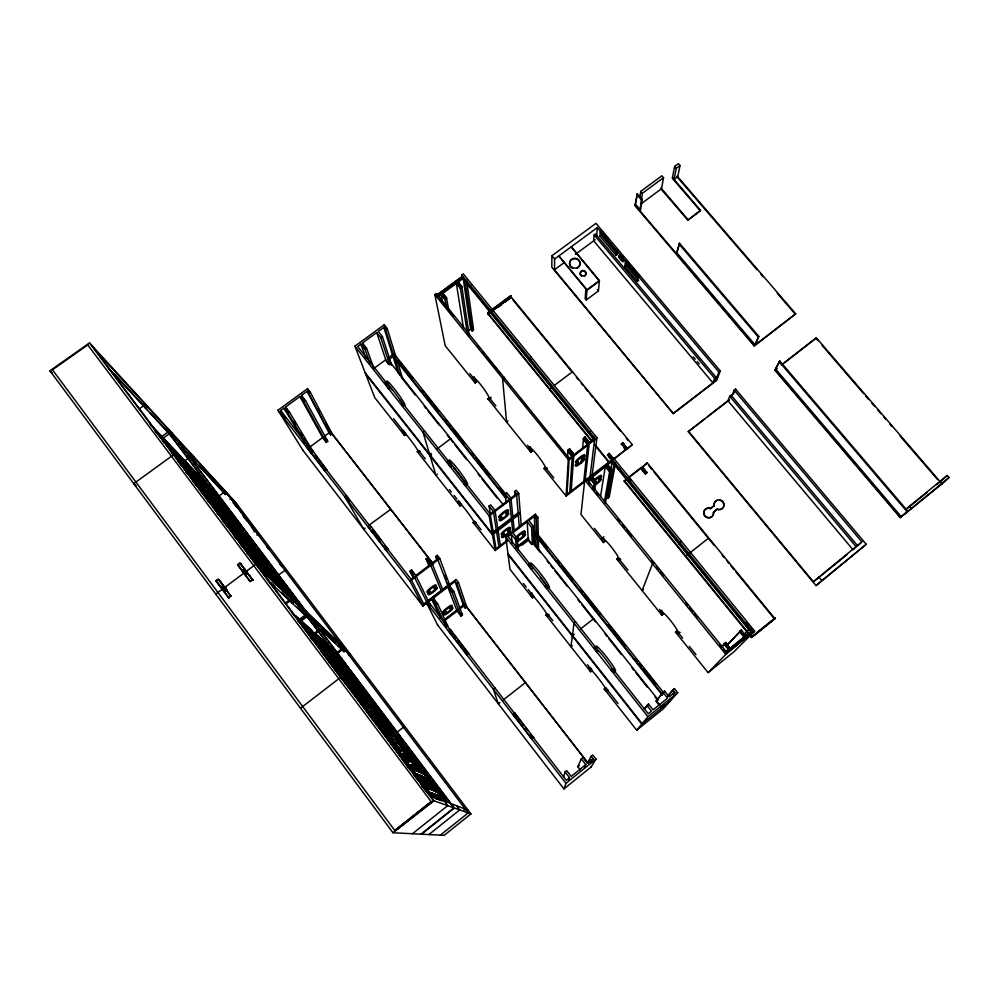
<?xml version="1.0" encoding="UTF-8"?>
<svg xmlns="http://www.w3.org/2000/svg" width="999" height="999" viewBox="0 0 999 999"><rect width="100%" height="100%" fill="white"/><g stroke="black" fill="none" stroke-linecap="round" stroke-linejoin="round"><path stroke-width="1.5" d="M549.662 389.66L552.06 387.125M551.91 255.756L551.785 267.17L673.326 413.636L716.783 380.244L720.254 370.929L595.978 223.351L551.91 255.756L554.632 259.028L554.457 269.78L673.326 413.636M567.619 457.38L568.044 449.987L569.605 448.813L573.276 453.346L571.678 455.219L568.044 449.987M584.602 481.83L566.108 496.053L568.294 459.59L434.852 294.63L436.401 293.506L569.805 459.103L596.915 437.724L463.286 273.888L461.75 275L462.337 277.347L438.274 294.917M569.517 450.224L569.605 448.813M595.292 439.622L594.68 438.873L569.193 458.341L566.957 494.28L569.767 492.12L572.29 455.981L568.006 450.699L569.555 449.513L573.838 454.795L571.166 491.046L583.766 481.356L587.737 444.168L583.466 438.911L585.077 437.013L583.528 438.186L582.517 448.863M585.864 289.036L585.152 298.689L586.226 299.987L598.451 290.896L599.388 280.544L571.216 246.815L599.388 281.106L586.962 290.359L558.841 255.931L587 289.76L586.226 299.987M594.155 234.952L593.681 240.846L712.911 382.867L714.597 378.271L715.958 377.222L595.516 233.941L594.155 234.952L714.597 378.271M596.615 236.039L597.327 227.585L554.632 259.028M582.03 458.928A5.732 0.962 -39 0 1 583.041 460.015A5.732 0.962 -39 0 1 576.161 465.284A5.732 0.962 -39 0 1 577.534 462.375L577.622 461.351A5.782 0.987 -39 0 1 576.585 460.239A5.782 0.987 -39 0 1 583.528 454.932A5.782 0.987 -39 0 1 582.13 457.892L582.629 459.652A5.732 0.962 -39 0 1 583.628 460.751A5.732 0.962 -39 0 1 576.748 466.009A5.732 0.962 -39 0 1 578.121 463.111L577.622 461.351M617.532 254.358L616.183 255.369L599.887 236.001L600.249 231.955L601.623 230.956L608.379 238.973M616.583 253.222L601.248 235.002L601.498 232.305M581.206 462.712L581.793 456.555M582.629 459.652L582.729 458.628A5.782 0.987 -39 0 0 584.128 455.669A5.782 0.987 -39 0 0 577.185 460.989A5.782 0.987 -39 0 0 578.209 462.087M583.528 438.186L587.125 443.419L588.748 441.521L585.077 437.013M588.486 432.105L588.411 432.842L589.934 431.668M603.483 542.532A14.086 1.986 52.1 0 1 604.894 539.872A14.086 1.986 52.1 0 1 616.97 554.895A14.086 1.986 52.1 0 1 616.808 559.103L661.9 615.172A14.311 2.023 51.6 0 1 664.035 613.374A14.311 2.023 51.6 0 1 676.373 628.708A14.311 2.023 51.6 0 1 675.511 632.092L708.104 672.627L725.823 654.357L752.397 632.342L751.423 631.156L725.749 651.847L726.71 653.783L727.384 653.096L586.313 478.758L584.752 479.957L580.981 514.547L603.483 542.532L604.894 541.433A14.086 2.01 52.1 0 1 603.958 537.012M586.313 478.758L586.85 480.182L612.362 460.576L611.863 459.128L613.411 457.942L754.657 631.106L734.19 651.585L708.104 672.627M592.307 441.108L592.669 438.074L465.109 281.556L466.633 280.432M533.616 737.487L514.547 712.687L515.784 714.76M616.183 255.369L616.658 251.436L618.019 250.424L617.694 253.047M589.123 484.552L589.959 477.797L594.268 483.116L595.816 481.93L592.207 476.698L595.904 481.268L594.667 490.109M590.059 476.523L594.68 438.873M533.616 737.462L531.905 738.785L512.924 713.985L515.509 717.956L517.132 716.67M600.499 496.64L605.419 465.909L609.74 471.216L611.276 470.017L606.967 464.722L611.163 470.691L609.627 471.878L605.319 466.583L590.571 478.558L592.12 477.36M591.42 477.26L591.508 476.598M592.007 476.136L596.915 437.724M593.556 488.274L594.355 482.467L595.904 481.268M638.748 280.369L637.387 281.381L624.812 266.433L625.399 262.113L626.773 261.089M624.812 266.433L626.161 265.422L626.573 262.537M639.934 196.766L640.734 191.346L661.887 175.787L663.523 177.685L642.369 193.269L639.835 210.639L640.509 210.152L642.12 199.425L637.35 193.831L635.052 205.794L754.27 346.004L795.704 313.836L677.16 176.086M795.704 313.836L754.495 345.479L635.152 205.132L637.35 193.831M594.88 485.427A5.744 0.874 -39 0 0 600.736 480.382A5.744 0.874 -39 0 0 599.2 480.094L598.751 478.384A5.794 0.887 -39 0 0 600.511 475.399A5.794 0.887 -39 0 0 594.018 480.119M599.2 480.094L599.35 479.12A5.794 0.887 -39 0 0 601.011 476.186A5.794 0.887 -39 0 0 594.318 481.168M607.404 455.169L609.04 453.371L613.623 458.991L625.973 449.5L621.39 443.893L622.914 442.732L627.36 448.963L622.914 442.732M743.805 633.691L745.616 635.913L751.036 631.543L612.237 461.263L606.143 465.984L606.043 466.658L607.692 464.797L611.4 469.343L605.344 503.409M609.04 453.371L612.599 458.491M637.387 281.381L638.074 277.173L639.447 276.149L632.617 268.044M604.457 501.535L609.852 470.541L611.4 469.343M607.417 488.673L606.068 496.291L607.742 498.364L609.14 497.277L615.222 464.51M607.954 485.626L608.491 482.579M609.028 479.532L610.364 471.915M610.901 468.881L612.362 460.576M612.35 463.911L612.899 460.851M613.161 459.328L613.411 457.942M663.523 177.685L661.55 188.736L640.746 204.083M607.742 498.364L613.96 464.198L615.496 463.024M621.39 443.893L621.266 444.543L622.789 443.369M679.994 165.559L676.261 168.307L674.088 179.495L677.759 176.786L679.994 165.559L678.358 163.661L674.625 166.408L672.339 178.309L700.336 210.876L687.811 220.205L660.826 188.699M618.393 468.818L618.269 469.48L619.805 468.306M613.511 459.615L625.973 449.5M593.493 619.405L593.668 618.631L580.569 628.945M746.353 631.181L624.188 481.181L627.035 478.496M591.758 440.621L488.286 313.586L511.038 296.815L632.267 444.655L627.36 448.963M679.482 243.269L676.56 253.821L679.482 243.269L758.803 336.363L755.169 344.967L677.222 253.321M687.811 220.205L700.499 210.227L672.477 177.622M700.336 210.876L700.499 210.227M640.771 468.369L640.921 467.769L645.379 474.001L640.771 468.369L629.657 476.948M645.379 474.001L646.902 472.827L642.282 467.195L647.227 462.899L774.65 618.294M647.227 462.899L642.282 467.195M646.902 472.827L642.444 466.583M563.536 777.234L565.072 771.915L566.695 770.604L571.191 776.41L585.801 764.635L581.306 758.84L582.917 757.542L587.412 763.323L593.081 758.765L591.158 756.28L592.769 754.982L595.978 759.115L591.033 767.082M731.805 395.816L734.165 390.159L735.551 389.098L866.233 544.293L816.008 585.576L688.286 431.668L729.407 399.575M437.599 624.974L563.936 788.935L565.958 783.316L595.978 759.115M714.26 381.83L715.958 377.222M720.254 370.929L718.868 371.99L715.609 380.794L673.463 413.174M568.618 780.157L569.555 777.721L565.072 771.915M729.745 396.303L856.205 546.803L857.579 545.691L731.118 395.254L729.745 396.303L727.909 400.736L853.046 549.8L855.156 547.802M730.182 397.465L731.118 395.254M733.391 394.23L735.551 389.098M754.27 346.004L758.803 336.363M580.257 769.904L577.822 766.757L581.306 758.84M774.887 370.242L779.807 361.014L907.604 510.976L900.211 517.644L774.887 370.242L777.309 368.369M900.599 517.295L775.124 369.742L779.807 361.014M685.439 556.393L708.378 538.299M710.551 508.728L714.273 505.294A4.958 4.795 26.6 0 1 719.168 499.8A4.958 4.795 26.6 0 1 723.963 505.619A4.958 4.795 26.6 0 1 717.407 509.103L713.436 512.425A4.958 4.808 26.5 0 1 708.541 517.944A4.958 4.808 26.5 0 1 703.746 512.125A4.958 4.808 26.5 0 1 710.314 508.628L714.31 505.544M713.398 512.175L717.17 509.003M584.49 767.082L585.801 764.635M784.577 362.749L816.37 337.849L942.02 483.866L900.211 517.644M587.462 763.086L591.158 756.28M590.147 759.715L588.186 763.261L465.484 605.394M590.771 762.724L593.081 758.765M644.105 709.065L648.501 704.07L653.071 709.839L667.557 698.164L662.986 692.419L664.597 691.121L669.168 696.865L674.787 692.344L672.827 689.884L674.425 688.586L677.697 692.694L663.286 708.778L636.713 730.219L604.22 688.973A14.448 1.236 52.1 0 0 604.233 686.238A14.448 1.236 52.1 0 0 591.932 670.629A14.448 1.236 52.1 0 0 590.659 671.753L545.716 614.697A14.223 1.211 52.3 0 0 545.029 611.113A14.223 1.211 52.3 0 0 532.991 595.829A14.223 1.211 52.3 0 0 532.442 597.827L510.014 569.368L505.781 536.95L535.352 514.235L537.849 517.357L538.261 535.089L536.75 536.251L536.251 518.581L534.39 516.246L528.808 520.529L533.154 525.998L533.828 543.269L532.33 544.443L528.209 539.248L527.21 521.753L512.812 532.804L517.17 538.299L518.294 550.399M645.179 708.466L648.501 704.07M659.827 705.082L656.38 700.736L662.986 692.419M664.597 691.121L656.38 700.736M636.713 730.219L647.914 716.695L677.697 692.694M667.407 696.278L672.827 689.884M668.069 696.078L674.425 688.586M660.689 708.478L664.347 704.295M672.964 694.417L674.787 692.344M721.028 647.389L725.911 642.482L730.082 648.426M721.565 647.252L725.911 642.482M744.58 623.626L745.766 622.789M727.322 644.767L741.458 629.969L745.616 635.913M727.747 644.692L741.458 629.969M726.485 651.81L728.87 649.325L724.35 643.743M743.481 634.989L748.726 629.557L613.96 464.198M744.992 633.778L750.274 628.309M734.677 646.778L736.763 644.642M740.933 640.359L744.442 636.788L739.909 631.218M736.151 645.579L739.31 642.357M746.728 635.926L751.423 631.156M752.334 633.129L754.657 631.106M749.3 634.79L751.56 637.562L775.324 618.269L751.61 636.863L749.65 634.452M775.037 617.919L757.317 632.33M751.56 637.562L775.324 618.269M688.436 431.218L813.373 581.768L861.85 541.858L734.165 390.159M857.791 545.691L861.85 541.858M816.008 585.576L866.233 544.293M906.043 509.04L947.252 475.462L949.05 477.547L941.595 484.253M904.632 514.035L949.05 477.547M941.258 480.906L947.252 475.462M657.492 700.012L655.981 701.236L658.566 704.482M577.822 766.757L579.283 765.584M569.555 777.721L566.308 780.344L531.106 734.764M731.256 647.489L744.068 637.162L739.547 631.605L741.096 630.357M813.373 581.768L818.218 577.859M820.641 575.911L847.289 554.433M726.385 653.396L752.397 632.342M906.48 509.053L926.985 492.519M936.637 484.74L939.048 482.792M670.267 700.998L641.783 724.1L508.091 554.657M907.604 510.976L906.93 511.525L779.133 361.538M753.696 635.252L751.273 637.212L752.259 636.887M563.936 788.935L591.083 766.995M466.645 811.4L468.094 810.239L450.961 803.558M440.322 835.139L468.194 812.949L224.251 489.96M470.929 813.923L444.168 835.339L392.969 832.754L49.95 370.804L89.523 342.932L235.489 502.222L470.929 813.923L433.454 800.586L89.523 342.932M412.45 833.74L447.702 805.656L444.105 800.873M420.991 834.165L453.946 807.879L168.569 429.195M421.503 834.19L454.32 808.016L170.017 430.769M604.22 688.973L605.656 687.824A14.448 1.249 52 0 0 606.843 688.96M675.511 632.092L676.922 630.968A14.311 2.035 51.6 0 0 679.832 632.305M606.668 690.796L607.929 689.785M678.358 633.553L679.782 632.429M428.883 834.565L459.727 809.939L456.555 805.743M463.748 810.326L465.334 809.165M590.659 671.753L592.095 670.616A14.448 1.249 52 0 1 590.496 667.856M661.9 615.172L663.311 614.048A14.311 2.035 51.6 0 1 661.837 610.252M394.755 830.456L430.869 801.76L431.843 802.497L395.167 831.006L52.098 369.293M407.142 820.941L395.129 830.481L431.431 801.96M409.54 819.03L431.156 801.86M392.969 832.754L433.454 800.586M612.375 668.843L610.963 669.967A15.684 1.498 52 0 0 611.326 667.045A15.684 1.498 52 0 0 597.814 649.962A15.684 1.498 52 0 0 596.578 651.773L597.889 650.736M613.861 672.015L615.484 670.729M498.351 703.783L499.812 702.622M503.046 700.074L525.399 682.629M572.377 645.579L570.941 646.715L574.025 623.251L575.636 621.99M643.531 589.447L642.12 590.571L652.509 563.711L654.07 562.487L653.671 563.511L651.723 561.113M681.256 541.108L678.97 543.968L680.506 542.757M494.967 687.961L493.344 689.235L498.401 703.933M572.439 635.352L573.95 634.153M572.34 636.076L573.851 634.877M545.716 614.697L546.977 613.711M616.808 559.103L618.219 557.991A14.086 2.01 52.1 0 0 620.691 559.003L619.28 560.114M388.886 738.436L403.496 727.26M547.789 616.058L548.963 615.134M546.94 585.714L545.329 586.962A15.41 1.474 52.4 0 0 544.83 582.991A15.41 1.474 52.4 0 0 531.643 566.308A15.41 1.474 52.4 0 0 531.293 569.205L532.892 567.956M532.442 597.827L533.866 596.715A14.211 1.224 52.3 0 1 531.755 592.832M466.046 651.997L465.134 652.697L466.995 654.72L468.643 653.334L450 629.045L451.773 631.905M547.752 588.436L549.375 587.175M443.993 621.191L457.105 611.051L447.839 587.012L452.122 592.519L460.976 616.058L462.437 614.934L453.733 591.283L449.45 585.776L455.069 581.455L456.905 583.816L465.297 608.141L466.758 607.017L458.516 582.579L456.068 579.432L426.261 602.335L437.712 625.224M459.565 609.153L463.636 606.006L455.069 581.455M781.193 365.047L816.37 337.849M645.541 473.401L647.065 472.227M452.547 633.878L451.336 634.815L448.364 630.307L467.045 654.72M516.471 547.102L528.621 537.749M533.478 534.003L535.914 532.13M516.57 548.126L528.683 538.798M533.516 535.077L535.939 533.204M517.082 547.827L528.209 539.248M532.879 535.651L534.989 534.028L662.687 694.592M522.115 545.054L528.271 540.309L531.555 544.443M532.929 536.713L535.027 535.102L662.262 695.117M443.718 620.254L457.192 609.852M459.64 607.954L464.535 604.17M640.921 467.769L628.558 477.31L631.331 480.706M443.831 620.491L464.622 604.432M624.188 481.181L626.897 479.083M688.286 431.668L705.194 418.606M707.604 416.733L729.345 399.937M348.951 655.506L350.387 654.407M516.433 548.314L515.571 539.535L511.213 534.04L508.004 536.5L530.232 564.585M507.367 540.059L500.362 545.454L497.927 529.495M611.75 459.815L585.164 480.282L589.285 442.994L585.864 438.786M536.251 518.581L537.849 517.357M627.497 448.326L632.267 444.655M422.814 605.806L435.052 596.403M441.158 591.695L443.606 589.822M446.053 587.936L448.501 586.063M302.759 450.099L422.952 606.068L431.718 599.4L436.001 604.932L446.403 627.335M435.839 603.583L433.341 598.164L448.613 586.338M459.727 501.948A13.998 1.199 52.7 0 0 461.575 504.957L460.139 506.043A13.998 1.186 52.7 0 1 459.827 502.972A13.998 1.186 52.7 0 1 471.553 517.844A13.998 1.186 52.7 0 1 473.076 522.465L495.192 550.549L507.192 541.321M586.775 480.831L589.872 478.446L594.18 483.766L595.729 482.579L594.005 480.444M456.905 583.816L458.516 582.579M515.571 539.535L517.17 538.299M532.33 544.443L531.568 527.222L533.154 525.998M300.499 708.216L340.759 677.235L342.257 678.433M436.001 604.932L437.612 603.696L433.341 598.164M452.122 592.519L453.733 591.283M339.697 645.966L341.183 644.83L305.781 610.926M493.219 531.88L496.241 529.57M512.849 516.845L518.119 512.812M328.971 658.741L333.778 655.069M336.176 653.234L343.369 647.714M520.204 512.4L492.282 533.791L365.135 372.652M329.22 658.953L334.016 655.282M337.612 652.522L343.594 647.939M329.633 659.39L335.739 654.707M310.876 617.682L345.554 650.611L344.068 651.748L342.432 649.575L337.225 653.571L344.692 663.473M520.292 513.536L492.47 534.852L365.746 374.238M490.322 513.498L489.073 506.081L490.671 504.857L494.992 510.302L497.764 528.409L511.351 518.006L509.365 499.325L505.057 493.906L506.643 492.682L510.964 498.114L514.323 531.48M335.652 643.219L320.979 629.42L315.209 633.816L319.418 639.41L317.769 640.671L315.247 637.312M473.076 522.465L474.5 521.378A13.998 1.199 52.7 0 0 476.048 522.502M566.108 496.053L543.906 468.444L545.304 467.382A13.874 1.961 52.7 0 0 547.29 468.106M413.336 577.959L409.965 571.253L411.576 570.017L415.821 575.499L428.096 600.611L441.196 590.546L430.307 564.435L426.061 558.965L427.672 557.742L431.918 563.211L442.644 589.422L447.727 585.526L437.525 558.916L435.714 556.58L437.312 555.357L439.747 558.466L449.725 585.114L447.814 582.667M514.935 494.33L514.685 491.533L516.283 490.322L518.743 493.419L521.228 525.699M584.927 438.461L583.391 439.635L587.662 444.892L573.788 455.494L572.077 453.384M493.394 511.525L498.926 546.54L496.066 548.738L490.184 513.973L493.394 511.525L489.073 506.081M494.992 510.302L509.365 499.325M510.964 498.114L516.545 493.856L514.685 491.533M495.192 550.549L489.198 515.971L518.743 493.419M592.669 438.074L594.205 436.9M571.728 454.52L573.276 453.346M587.2 442.707L588.748 441.521M414.198 576.735L426.635 601.723L423.726 603.97L410.976 579.208L414.198 576.735L409.965 571.253M415.821 575.499L430.307 564.435M431.918 563.211L437.525 558.916M568.294 459.59L569.842 458.404M569.143 459.041L572.24 456.668L567.969 451.398M589.21 443.706L594.592 439.597L463.211 278.421L457.867 282.33L461.95 287.337L460.414 288.461L456.343 283.441L442.557 293.506L446.628 298.539L445.092 299.663L441.021 294.63L437.949 296.865M422.952 606.068L409.965 581.218L439.747 558.466M474.275 377.21A13.749 1.911 53.2 0 0 476.585 381.955L475.187 382.992A13.761 1.898 53.2 0 1 475.049 378.534A13.761 1.898 53.2 0 1 486.575 392.869A13.761 1.898 53.2 0 1 487.899 398.813L530.919 452.31L532.33 451.236A13.874 1.961 52.7 0 1 530.332 447.14M302.822 627.547L304.583 626.211L297.714 620.104M311.014 635.751L318.356 630.157M311.076 636.962L313.561 635.064M386.076 548.626L385.277 549.238L386.713 550.724L368.381 526.648L371.878 531.88L373.151 530.194M297.702 620.741L307.392 613.398M299.8 619.43L302.26 617.569M298.689 621.603L308.329 614.298M457.667 501.66L458.841 500.774M528.833 447.689L529.982 446.815M285.577 602.872L291.596 598.339M286.001 603.97L290.397 600.649L292.432 603.359L294.305 601.947L288.873 594.73M447.527 461.713L449.138 460.502M554.47 385.314L572.489 371.753L572.439 372.502L513.074 300.1M363.723 529.17L365.172 528.071M368.594 525.499L390.721 509.328M437.35 474.225L435.926 475.299L423.027 432.28L424.625 431.093M508.016 421.016L506.605 422.077L502.547 378.321L504.095 377.16L504.245 378.821M368.506 526.997L370.03 525.437L371.128 526.56L388.324 549.5L387.113 548.276M429.67 454.433L431.181 453.296M436.551 449.263L450.736 438.636M430.07 455.756L431.568 454.632M272.777 579.033L285.027 570.367M222.927 585.564L220.754 587.187L221.541 587.799L223.714 586.188L218.331 579.383L216.159 581.006L229.208 598.101M244.568 569.405L242.42 571.016L243.144 571.665L245.304 570.054L239.96 563.261L237.812 564.86L250.112 581.293L252.272 579.682L253.284 580.481L249.663 575.649M531.081 357.005L529.545 358.154L529.632 360.726L531.168 359.59M224.475 587.212L222.315 588.823L217.844 582.829M246.066 571.078L243.918 572.689L242.12 570.304M215.772 594.118L222.19 589.335L222.964 589.934M222.427 590.347L226.111 587.587M246.99 571.99L244.53 573.826L243.843 573.151L224.575 587.549L225.349 588.161M223.838 590.884L226.011 589.273L226.773 589.872M247.602 573.126L245.442 574.737L246.166 575.387M225.999 589.697L223.826 591.321L224.613 591.92L226.773 590.297L225.999 589.697L230.619 595.891L228.446 597.514M248.364 574.15L247.652 573.513L245.492 575.124L246.216 575.761M460.139 506.043L417.282 451.635L418.706 450.561A13.886 1.174 53 0 0 420.03 451.048M487.899 398.813L489.298 397.764A13.749 1.911 53.2 0 0 490.821 397.19M252.572 579.857L250.2 581.63L237.512 564.685L239.885 562.924L252.984 580.307M401.885 430.856L403.059 429.982M472.839 378.072L474.15 377.098M363.998 347.202L362.45 342.994L376.723 332.592L385.739 359.752L389.647 364.672L391.146 363.574L382.417 336.613L378.309 331.443L383.841 327.41L385.602 329.62L394.143 356.93L395.641 355.831L387.187 328.471L384.24 324.787L354.92 346.154L374.762 397.652L404.62 435.552L406.044 434.49A13.886 1.174 53 0 1 403.921 431.044M325.212 469.168L324.101 469.992L325.199 471.141L307.093 447.215L311.014 453.022L312.612 451.835L311.925 450.886M253.896 531.943L255.369 530.856L228.184 494.855M256.905 535.139L258.366 534.053L231.343 498.301M587 289.76L599.388 280.544M403.047 404.62L401.86 405.507A15.06 1.399 53.2 0 0 399.538 399.325A15.06 1.399 53.2 0 0 387.025 383.516A15.06 1.399 53.2 0 0 388.536 388.661L390.122 387.487A15.047 1.411 53.2 0 1 388.386 382.08A15.047 1.411 53.2 0 1 400.424 397.065A15.047 1.411 53.2 0 1 404.096 404.87M385.289 383.017L386.9 381.843M229.995 499.475L231.443 498.414M591.683 441.271L488.111 314.098L487.924 312.412L510.714 295.629L511.088 297.677L505.119 302.085M490.771 312.662L488.374 314.423L488.199 312.737L510.988 295.954M642.12 199.425L641.445 199.925L636.675 194.33M488.111 314.098L490.509 312.337M492.894 310.577L510.826 297.365L510.714 295.629M307.342 447.764L308.154 447.165M308.354 447.015L308.703 446.016L312.55 450.474L326.848 469.942L326.099 469.23M497.939 307.38L501.523 304.732M288.636 412.212L285.527 407.03L299.9 396.541L322.615 437.599L309.603 447.19L307.28 443.306M324.051 436.538L329.096 432.817L307.068 391.308L301.498 395.367L303.684 399.35M468.194 330.869L470.629 329.083L463.074 277.435L462.2 276.361L436.888 294.83L437.762 295.904L463.074 277.435M599.887 236.001L601.248 235.002M329.096 432.817L330.681 434.852L332.118 433.791L310.389 392.37L307.505 388.661L277.959 410.214L303.022 450.524M554.457 269.78L564.323 262.5M575.412 254.32L595.142 239.772M470.629 329.083L472.215 331.044L473.601 330.02L466.845 281.943M322.615 437.599L326.298 442.357L327.747 441.296L305.544 400.587L301.498 395.367M388.823 359.54L392.994 356.481L505.644 498.139M396.153 357.48L394.655 358.566L399.987 375.599M211.114 501.76L217.17 497.302M218.644 496.216L223.813 492.42L225.387 494.493L226.86 493.406L173.039 434.777M307.867 446.428L287.962 413.424L289.573 412.262L285.527 407.03M326.298 442.357L303.946 401.748L305.544 400.587M446.516 307.305L444.917 298.701L446.453 297.577L442.37 292.545L443.119 296.503M467.395 333.753L460.264 287.487L461.8 286.363L457.717 281.343L457.867 282.33M470.704 285.439L469.18 286.551L469.043 285.577M374.712 367.857L385.739 359.752M388.286 357.892L392.47 354.82L506.468 498.164M370.192 363.561L364.972 349.35L360.864 344.156L357.679 346.478L387.325 383.953M385.602 329.62L387.187 328.471M462.05 276.998L436.788 295.429L436.401 293.506M285.627 418.506L280.719 410.539L283.928 408.191L287.962 413.424M364.972 349.35L366.558 348.189L362.45 342.994M389.647 364.672L380.844 337.774L382.417 336.613M330.681 434.852L308.803 393.531L310.389 392.37M180.856 463.698L183.317 461.913L179.196 457.604M164.423 443.369L166.171 442.107L155.507 430.919M139.336 408.816L143.681 405.706L145.604 408.266L147.465 406.93L144.256 402.672M52.46 369.78L87.75 344.917M396.89 738.548L398.351 739.597M431.843 802.497L87.388 344.43M533.553 737.487L532.092 735.951M443.544 797.165L442.569 796.802L445.991 801.335M716.982 509.365L717.22 509.465A4.945 4.795 26.6 0 0 723.638 506.493A4.945 4.795 26.6 0 0 720.029 500.312M710.739 508.354L710.489 508.266A4.958 4.808 26.5 0 0 703.92 511.763A4.958 4.808 26.5 0 0 708.728 517.594A4.958 4.808 26.5 0 0 713.623 512.075L713.586 511.825M430.207 795.454L450.574 803.408M418.169 774.45L430.144 789.185L419.093 774.824M429.795 792.17L435.901 798.738M434.827 797.652L433.504 797.102M430.294 783.316L426.186 778.159L444.056 801.285M418.094 771.503L413.361 765.609L418.444 771.64M418.444 771.653L414.298 766.146M436.838 794.917L441.658 801.023M426.311 787.537L422.977 783.116M433.703 790.758L423.326 776.673M431.318 780.793L432.055 781.193M416.071 773.925L411.263 767.544M430.919 780.606L432.929 783.066M421.116 773.039L407.742 756.268L420.229 772.552L413.124 763.124M407.967 763.136L397.177 748.8M427.672 776.548L428.246 776.86L417.357 763.298L428.733 777.971M426.848 778.446L428.346 779.295L424.225 773.189L446.203 801.91M410.202 761.413L404.995 754.482M415.671 760.152L414.423 759.415M384.827 729.457L381.606 727.172L376.074 720.042L379.707 722.652L401.448 751.548L398.289 749.625L386.95 732.954L387.999 733.678M408.216 760.214L408.766 760.539L403.421 753.446M408.579 756.767L421.965 773.501L409.602 757.454L411.775 760.339M392.357 735.526L380.731 720.916L382.142 721.94M393.356 736.151L381.993 721.74M401.923 742.594L397.739 737.037M403.421 753.446L402.834 753.059L408.254 760.251M405.856 747.127L404.483 746.228L414.66 759.727M323.651 651.011L328.321 657.23M384.378 731.78L389.86 738.723M386.838 727.21L389.235 729.707M381.106 727.422L371.366 714.472M357.305 682.792L357.954 683.266M354.47 679.033L355.144 679.532M531.905 738.785C530.032 737.786 529.008 734.265 531.83 735.651M369.742 712.874L370.442 713.386M387.787 723.076L396.366 734.29M388.199 724.387L394.468 732.929M384.915 719.28L381.705 715.022M368.107 710.139L359.303 698.438M385.314 720.566L379.47 712.811M360.202 685.351L359.378 684.665M371.178 708.903L371.853 709.427L362.849 697.839L371.166 708.903M356.069 694.118L350.212 686.076M370.729 702.584L375.799 708.416L374.101 707.105M375.836 713.548L374.35 712.437L379.096 717.881L375.986 713.748M360.04 686.688L359.066 685.913L364.772 692.981M371.029 701.273L366.608 695.941L367.644 696.778M375.337 706.206L374.375 705.444L376.049 707.679M247.427 546.715L250.037 549.425L244.443 541.658L252.672 551.923L250.587 549.825M357.18 682.904L351.636 676.048L352.709 676.972M346.753 681.73L340.634 673.601M371.528 701.673L372.502 702.447M372.44 707.404L377.435 712.762L369.168 701.785M377.01 710.976L419.368 766.895L412.237 758.303M368.156 697.19L369.131 697.976M337.475 669.367L331.531 661.5M359.415 690.084L371.291 704.882L366.133 698.913M361.213 694.967L366.346 700.948L361.064 694.767M365.297 693.406L366.296 694.218L361.401 687.462M349.263 682.167L344.418 676.685L349.263 682.18M356.443 686.138L354.57 683.541M435.314 786.363L429.82 779.832L441.908 794.754M346.541 675.449L353.171 683.428L351.486 682.042M358.316 687.674L349.438 676.435M362.425 694.38L356.78 687.924L364.872 697.327M343.506 671.415L345.192 672.827L338.636 664.934M355.856 685.639L348.801 677.322L356.443 686.126M353.271 677.447L354.345 678.346M328.459 648.95L328.933 649.462A25.187 0.874 52.7 0 0 330.981 652.21L333.454 655.481L329.608 650.774M336.988 659.889L342.932 667.232L336.988 659.877M345.279 667.095L344.18 666.158L349.887 673.214M350.449 673.701L351.536 674.625M347.989 675.187L341.021 666.982L348.826 675.911L343.843 669.392M334.053 655.993L335.264 657.042L329.358 649.725L334.053 655.981M342.457 663.348L336.725 656.256L337.962 657.367M347.078 670.804L348.201 671.765L342.407 664.597L347.078 670.804M338.561 657.904L344.156 664.834L343.044 663.848M336.176 659.203L341.109 665.659L333.241 656.63L340.259 664.922M335.614 660.913L337.375 662.449L332.555 656.031M344.73 668.781L338.811 661.463L346.491 670.292L340.622 663.036M332.542 656.031L330.794 654.507L351.536 682.08M345.854 667.594L346.965 668.543M326.486 649.225L322.103 643.393M136.076 485.676L133.741 483.641L173.551 454.745L176.186 457.48M337.113 658.666L331.206 651.36L338.911 660.239L333.104 653.046M309.603 633.503L339.56 659.79M332.592 654.732L325.749 646.69L330.282 651.373M325.112 644.792L322.003 641.708M340.234 659.352L341.358 660.351M305.532 627.06L337.637 655.606M322.103 643.406L329.57 652.06L324.038 645.841M337.45 655.656L338.586 656.68M329.57 648.638L327.859 646.915M319.692 640.509L314.747 635.252M292.195 613.149L332.605 649.425M295.517 615.584L311.763 630.194M315.11 633.216L332.655 648.988M332.792 651.298L333.279 651.947L329.096 648.014M348.751 678.771L336.9 663.473L348.751 678.771M240.697 563.923L241.433 564.585M335.14 653.633L333.404 651.847M376.835 709.215L372.902 704.295L375.537 707.255M267.782 580.269L308.179 618.131L309.94 616.795L260.964 570.267M309.128 619.005L311.401 621.141M313.674 623.276L344.068 651.748M271.441 582.829L274.787 585.976M281.468 592.27L292.657 602.784M297.19 607.055L311.451 620.454M337.912 645.342L342.432 649.575M265.647 576.773L266.321 577.397M49.95 370.804L52.21 372.939M350.599 654.607L255.819 564.21L246.216 571.378L246.94 572.027L244.231 568.406M194.518 475.274L204.133 487.325L194.43 475.162M254.845 562.125L304.832 610.014M282.367 589.048L289.735 597.19M271.79 578.871L270.629 577.747M251.611 555.906L245.954 550.374M248.788 554.345L249.5 555.032M275.012 581.88L281.156 588.473M252.859 560.601L254.895 562.574M249.575 556.243L251.686 558.304L246.728 552.884M255.894 563.536L261.263 568.731M252.697 559.278L258.117 564.547M251.099 557.155L256.581 562.499M275.587 581.368L266.783 570.367L273.326 578.371M262.874 570.179L267.932 576.398M246.641 549.288L240.759 543.444M272.602 576.073L281.368 587.025L269.705 573.226L278.571 584.315M243.956 548.526L245.267 549.812L223.114 520.304M259.74 566.021L260.864 567.107L252.06 555.806M243.519 545.142L237.587 539.223M262.924 565.546L253.559 553.783L265.884 568.456L256.581 556.793M279.408 586.138L283.891 591.383M248.951 551.66L250.15 552.847L241.87 542.245M231.031 528.371L232.255 529.595M259.003 558.279L249.975 546.977M246.291 546.653L244.168 544.542L263.349 569.555L236.751 533.878M224.213 521.403L230.145 527.347M243.244 542.594L234.228 531.318L236.863 533.978M264.91 565.134L262.812 563.036L271.716 574.188L267.545 568.643M217.095 513.236L220.105 516.258L213.686 507.704M221.216 517.37L224.475 520.641L214.835 508.878M227.035 523.214L209.852 500.824L211.301 502.285M243.594 539.835L233.654 527.297L239.485 534.365M222.802 515.309L217.882 510.339M249.987 547.002L252.185 549.2M272.789 569.88L274.263 571.366M238.773 538.124L240.06 539.423L231.768 528.808M200.886 491.645L210.527 503.508L207.367 500.287M249.288 545.354L240.135 533.878L249.738 545.953M253.296 549.413L255.469 551.598L246.466 540.322L247.115 541.183M271.566 567.782L268.781 564.423M253.097 550.124L262.025 561.313L243.331 537.137L253.609 549.825M198.601 488.324L200.374 490.122L195.554 483.978M208.217 498.176L198.002 484.59M230.157 523.751L232.655 526.286M263.611 557.991L265.372 560.152M250.212 546.291L252.385 548.476M237.812 534.952L252.997 555.169L237.762 534.89M227.16 519.767L229.595 522.24L220.379 510.751L237 533.179L226.898 520.442L229.121 522.702M259.653 553.109L262.025 555.581M211.688 504.695L215.097 508.154L205.107 495.916M233.803 529.92L223.202 516.72L233.729 529.845M228.671 524.687L230.045 526.086L220.954 514.435M243.431 532.842L241.508 530.869L245.654 535.776L231.006 516.858L245.404 535.177M236.239 529.02L226.898 517.307L239.498 532.33L238.749 531.331M226.124 518.706L216.983 507.267L236.101 531.98M238.361 525.074L237.163 523.838L238.911 522.539L240.11 523.776M207.73 496.84L208.941 498.089L200.687 487.462M210.801 500.924L222.839 515.372M246.428 537.4L254.907 548.126L243.444 534.378L252.11 545.242M197.627 483.404L198.901 484.715L190.522 473.951M189.523 475.474L202.809 492.607L195.554 483.628M230.806 517.857L221.903 506.668L233.878 521.016L228.559 513.823M187.762 473.651L185.964 471.79L187.775 474.2M217.907 505.344L226.373 515.884L214.385 501.71L222.939 512.35M212.213 495.754L216.646 500.362L195.704 473.601L217.57 501.298L225.275 509.465L198.826 477.172M177.859 460.976L188.174 473.164L183.641 468.456M175.537 454.957L220.829 502.16M171.478 451.973L180.145 462.45L177.435 459.64M180.769 461.663L176.348 457.043L185.864 468.431M187.475 469.905L188.836 471.316L180.419 460.527M196.766 479.645L190.584 472.177M199.738 483.603L197.14 480.906L206.631 492.782L199.413 483.179M188.923 472.502L184.465 467.857L193.881 479.108M205.956 492.957L203.097 489.96L212.849 502.11L205.969 492.969M203.421 493.231L205.594 495.504L192.495 478.533L204.008 493.856M189.66 468.556L191.783 470.766M199.188 478.509L207.655 487.35M168.369 447.827L172.015 451.648L162.475 440.234M177.71 457.604L168.456 446.553L172.939 451.248M202.972 488.986L193.044 476.585L202.959 488.961M167.632 443.643L214.773 493.156M167.495 444.018L163.049 439.348L169.892 447.202M187.862 465.384L194.006 471.828M219.618 498.688L212.587 491.308L214.136 493.394M149.538 423.426L210.227 487.35M150.824 425.287L210.602 488.186M218.082 496.053L228.634 509.465M194.218 474.138L184.128 461.451L205.22 488.461L207.73 491.083L203.709 485.726L211.189 494.68L194.131 471.99M177.397 456.493L178.858 458.042L170.342 447.127M188.062 467.732L190.647 470.454L181.568 458.953L186.663 465.884M158.416 435.089L164.111 441.108L156.269 432.242L157.705 434.14M255.182 530.594L258.366 534.053M396.815 738.486L373.389 708.965M114.161 373.763L146.853 409.14M150.037 412.575L173.526 437.999M188.661 454.383L195.854 462.162M198.963 465.522L222.777 491.296M107.817 367.42L169.855 434.465L171.591 433.204L96.279 351.173M171.304 436.039L173.401 438.311M181.843 447.44L225.387 494.493M233.129 502.859L236.263 506.256L237.687 505.207L227.21 493.793M100.275 356.743L101.311 357.867M230.332 520.854L238.049 530.419M234.353 519.23L232.567 516.945M467.02 651.748L468.668 653.446M421.178 766.42L420.404 765.521M674.625 166.408L676.261 168.307M677.022 176.786L756.98 269.705M761.026 274.4L763.049 276.76M777.222 293.219L795.441 314.398M816.083 338.386L818.106 340.746M822.152 345.442L863.66 393.681M865.683 396.029L868.718 399.563M871.752 403.084L874.787 406.618M877.821 410.139L880.856 413.673M883.903 417.207L885.926 419.555M889.972 424.263L891.995 426.61M900.087 436.026L937.549 479.545M429.533 795.167L421.615 785.926M427.684 792.369L421.915 785.639M660.863 187.924L687.961 219.555M413.848 775.124L423.126 785.976L401.186 754.782M640.734 191.346L642.369 193.269M909.227 506.118L911.026 508.229M678.808 243.768L758.129 336.875M420.829 768.556L422.689 770.766L416.408 762.687L418.069 764.909M413.224 773.763L418.981 780.506L395.055 746.615M635.814 204.645L640.509 210.152M775.798 369.218L901.273 516.745M410.914 756.668L349.363 674.113L346.466 671.64L366.783 698.626M428.459 793.293L430.432 795.529L416.745 775.461M627.747 262.25L630.669 265.722M597.327 227.585L718.868 371.99M600.249 231.955L616.658 251.436M625.399 262.113L638.074 277.173M626.161 265.422L637.774 279.221M693.219 356.78L695.229 359.165M697.227 361.551L699.238 363.936M301.998 623.913L309.565 632.904M313.249 637.812L301.885 624.3L323.639 651.635M327.347 656.568L326.398 655.431L348.014 685.951M434.24 784.64L439.348 790.746M440.422 792.469L436.326 787.574M388.024 737.274L370.292 715.771L361.251 702.697L370.816 714.372M391.92 742.444L384.228 733.291L403.633 760.526M228.421 513.623L224.8 509.59L227.735 513.486M597.365 289.598L598.451 290.896M229.708 512.487L230.669 513.648M247.115 536.438L245.354 534.415L248.551 539.073M366.87 709.128L352.622 690.259L353.359 691.158M818.668 576.66L821.653 580.257M340.222 676.947L358.454 699.263L369.505 715.234M247.49 536.888L248.376 537.974M318.294 643.893L320.229 646.253L306.443 627.872M298.139 620.479L302.897 626.273L299.975 622.115M301.336 624.837L308.466 634.315M576.361 377.285L578.309 379.67M581.243 383.254L583.204 385.639M585.164 388.024L588.099 391.608M590.059 393.993L592.994 397.565M594.942 399.95L620.391 430.981M626.261 438.149L628.221 440.534M649.038 465.921L651.997 469.542M653.983 471.953L714.273 545.491M722.14 555.094L724.113 557.492M727.06 561.088L729.033 563.486M730.993 565.884L733.94 569.48M735.913 571.878L774.562 619.018M624.013 447.902L625.836 450.137M349.213 685.651L348.077 684.265L356.368 696.266M378.396 724.462L375.649 720.803M746.128 622.377L749.038 625.948M750.973 628.321L753.883 631.88M461.75 275L595.379 438.898M611.863 459.128L753.096 632.355M607.504 454.545L612.087 460.164L609.378 462.25L595.679 445.429M608.329 456.293L610.152 458.541M624.313 480.594L747.677 632.03M266.82 560.789L268.719 563.111M286.763 588.498L289.323 591.633M289.498 592.182L288.174 590.559L292.183 596.166M292.557 597.09L283.966 587.2L292.794 599.038M320.804 651.011L339.41 675.461M328.509 660.913L330.469 663.311M341.396 677.859L345.404 682.779L324.101 652.684L306.893 631.43L312.724 639.872M594.617 444.867L609.278 462.862M585.789 439.51L588.349 442.657M606.143 465.984L609.852 470.541M460.264 287.487L456.181 282.455L463.399 327.597M582.13 457.892L582.729 458.628M598.751 478.384L599.35 479.12M729.183 647.315L725.574 642.856L724.013 644.105L728.533 649.687L725.411 652.197L723.476 649.8M590.646 477.897L594.355 482.467M444.917 298.701L440.834 293.669L442.445 302.098M577.534 462.375L578.121 463.111M569.193 458.341L569.805 459.103M439.897 299.275L441.845 301.686M443.793 304.096L446.728 307.717M448.676 310.127L453.546 316.146M477.922 346.278L479.87 348.688M482.792 352.31L484.752 354.72M486.7 357.13L496.453 369.18M498.401 371.591L500.349 374.001M520.716 399.175L522.652 401.573M524.587 403.958L527.497 407.555M554.62 441.071L556.555 443.469M558.491 445.866L564.298 453.047M592.594 488.024L594.53 490.422M596.478 492.819L598.413 495.204M617.794 519.168L619.742 521.565M622.652 525.162L624.587 527.559M626.523 529.957L631.368 535.951M656.58 567.107L658.516 569.505M660.451 571.903L663.361 575.486M685.664 603.059L687.599 605.456M689.547 607.854L692.444 611.45M694.392 613.848L697.302 617.432M719.592 645.004L721.54 647.402M348.014 685.951L356.456 696.365M584.752 479.957L725.823 654.357M261.988 554.133L262.637 554.944M370.442 716.395L381.855 730.431L399.538 755.256M469.83 373.564L476.585 381.955M489.298 397.764L495.854 405.906M527.46 445.192L532.33 451.236M545.304 467.382L553.783 477.909M594.393 528.384L602.022 537.874M618.219 557.991L627.946 570.092M659.552 609.365L663.311 614.048M676.922 630.968L682.642 638.074M689.31 646.353L695.978 654.645M475.187 382.992L445.204 345.729L434.852 294.63M251.561 541.933L253.234 544.28M393.781 353.496L505.731 494.205M536.875 533.341L663.473 692.469M376.723 332.592L380.844 337.774M527.21 521.753L531.568 527.222M398.176 360.027L412.599 378.159M422.215 390.247L424.138 392.669M426.061 395.08L438.561 410.801M445.292 419.255L447.215 421.678M449.138 424.088L451.061 426.511M452.984 428.921L464.523 443.431M472.215 453.096L474.138 455.519M476.061 457.942L489.522 474.862M500.099 488.149L504.907 494.193M536.9 534.415L547.464 547.689M558.029 560.963L559.952 563.386M561.863 565.796L572.427 579.07M581.068 589.934L582.991 592.345M584.914 594.767L598.351 611.663M608.965 624.999L625.386 645.641M636.013 658.99L637.949 661.425M639.872 663.848L641.808 666.283M643.743 668.706L656.293 684.49M388.798 360.627L503.146 504.632M532.629 541.758L658.341 700.074M389.697 362.712L391.67 365.197M401.198 377.21L415.584 395.329M424.213 406.193L426.136 408.616M428.059 411.026L439.56 425.524M447.227 435.177L449.15 437.599M451.073 440.01L452.997 442.445M454.932 444.892L466.545 459.503M478.146 474.125L480.082 476.56M482.017 478.996L497.49 498.489M532.667 542.794L540.397 552.522M547.152 561.038L549.088 563.473M551.011 565.896L552.947 568.331M554.882 570.766L567.432 586.575M578.046 599.949L579.982 602.385M581.918 604.82L595.416 621.828M605.044 633.953L606.967 636.375M608.891 638.798L621.39 654.545M631.967 667.869L633.89 670.292M635.826 672.714L647.364 687.25M655.057 696.952L656.98 699.375M386.288 361.388L388.623 364.335M505.769 512.724L506.468 514.373A5.857 0.999 -38.4 0 1 507.904 515.184A5.857 0.999 -38.4 0 1 500.824 520.604A5.857 0.999 -38.4 0 1 501.823 517.932L501.111 516.283A5.907 1.024 -38.4 0 1 499.625 515.459A5.907 1.024 -38.4 0 1 506.78 509.989A5.907 1.024 -38.4 0 1 505.769 512.724L506.468 514.373M515.921 537.262A5.932 0.924 -38.5 0 1 523.264 531.331A5.932 0.924 -38.5 0 1 522.477 533.791L523.151 535.389A5.869 0.912 -38.5 0 1 524.325 536.276A5.869 0.912 -38.5 0 1 517.082 541.695M522.477 533.791L523.151 535.389M242.445 529.77L239.036 525.462M245.354 533.429L247.24 535.801L246.603 534.902M515.971 538.324A5.932 0.924 -38.5 0 0 517.819 537.375L518.506 538.973A5.869 0.912 -38.5 0 0 516.92 540.571M501.111 516.283L501.823 517.932M517.819 537.375L518.506 538.973M646.89 705.369L651.448 711.138L648.226 713.748L613.386 669.705M507.854 530.007L508.516 531.53A5.544 0.899 -38.4 0 1 509.877 532.205A5.544 0.899 -38.4 0 1 503.159 537.362A5.544 0.899 -38.4 0 1 504.12 534.902L503.446 533.391A5.594 0.912 -38.4 0 1 502.06 532.704A5.594 0.912 -38.4 0 1 508.828 527.509A5.594 0.912 -38.4 0 1 507.854 530.007L508.516 531.53M390.197 387.575L392.108 389.997M399.637 399.513L403.446 404.333M403.584 404.495L448.726 461.563M453.546 467.657L490.184 513.973M540.384 577.434L595.966 647.677M354.92 346.154L489.198 515.971M503.446 533.391L504.12 534.902M505.781 536.95L647.914 716.695M258.242 549.45L258.878 550.262M507.967 553.658L642.132 723.676M393.569 418.656L402.197 429.62M418.706 450.561L425.237 458.841M449.463 489.597L451.323 491.958M454.12 495.504L456.918 499.05M474.5 521.378L481.068 529.707M523.414 583.441L526.261 587.062M528.171 589.472L533.866 596.715M547.152 613.573L552.759 620.679M587.4 664.647L592.095 670.616M605.656 687.824L618.006 703.483M246.528 518.668L245.292 517.157L248.838 521.79L246.578 518.968M307.068 391.308L308.803 393.531M331.393 432.854L433.504 564.235M329.72 430.844L432.667 563.324M447.927 582.954L449.837 585.402M465.571 605.656L587.225 762.187M463.636 606.006L465.297 608.141M299.9 396.541L303.946 401.748M324.975 437.724L327.747 441.296M460.876 612.936L462.437 614.934M457.105 611.051L460.976 616.058M433.991 587.437L434.852 588.836A5.619 0.912 -37.9 0 1 436.6 589.21A5.619 0.912 -37.9 0 1 429.77 594.455A5.619 0.912 -37.9 0 1 430.382 592.27L429.508 590.884A5.669 0.924 -37.9 0 1 427.709 590.496A5.669 0.924 -37.9 0 1 434.602 585.214A5.669 0.924 -37.9 0 1 433.991 587.437L434.852 588.836M449.737 607.767L450.549 609.103A5.644 0.824 -38 0 1 452.222 609.378A5.644 0.824 -38 0 1 445.392 614.647A5.644 0.824 -38 0 1 446.078 612.562L445.242 611.226A5.682 0.837 -38 0 1 443.531 610.951A5.682 0.837 -38 0 1 450.424 605.631A5.682 0.837 -38 0 1 449.737 607.767L450.549 609.103M429.508 590.884L430.382 592.27M445.242 611.226L446.078 612.562M310.527 448.389L313.299 451.96L289.573 412.262M444.767 622.19L447.864 626.211L437.612 603.696M280.719 410.539L309.328 447.589M315.047 454.995L370.217 526.436M373.064 530.107L380.644 539.935M385.102 545.704L410.976 579.208M451.286 631.393L428.496 601.885L430.457 605.894M453.871 634.752L456.63 638.336M457.929 640.009L466.758 651.435M467.42 652.297L523.726 725.212M525.611 727.647L527.497 730.094M277.959 410.214L409.965 581.218M426.261 602.335L565.958 783.316M255.12 545.466L255.669 546.178M263.724 557.729L264.498 558.728M194.917 482.792L188.986 474.912M248.838 539.46L255.294 547.415L254.42 545.991M238.137 507.904L242.407 513.249L235.864 504.72L237.862 507.529M359.091 685.164L359.802 686.113M366.733 698.576L368.881 701.41M390.197 731.28L393.931 736.226L385.826 726.523L391.546 734.128M236.089 506.081L237.862 508.416M243.494 515.834L254.733 530.731M266.92 546.853L268.793 549.338M279.857 564.048L281.73 566.52M341.383 645.529L344.18 649.238M235.264 505.182L236.788 507.205M243.144 515.996L246.84 520.879M252.135 527.984L253.933 530.357M191.171 453.858L194.031 457.654L192.395 458.841L190.672 456.555L184.952 460.726L188.961 466.046L187.325 467.245L185.727 465.109M319.63 624.175L324.438 630.556L322.789 631.805L320.979 629.42M230.494 511.938L240.784 525.586M246.391 533.029L255.744 545.442M261.351 552.884L271.628 566.52M273.501 569.005L286.588 586.376M288.461 588.861L290.322 591.333M292.195 593.818L299.675 603.746M304.345 609.939L306.218 612.424M350.287 670.903L359.615 683.279M365.209 690.709L375.474 704.332M377.335 706.805L387.6 720.429M389.473 722.901L401.598 738.998M408.129 747.664L415.596 757.567M420.254 763.76L429.582 776.136M432.38 779.857L445.442 797.19M224.4 504.195L228.821 510.052M249.076 536.95L251.785 540.546M258.117 548.951L261.738 553.746M277.06 574.088L282.692 581.555M288.324 589.023L290.197 591.508M292.07 594.005L297.702 601.473M340.234 657.929L342.083 660.376M343.931 662.824L347.627 667.732M355.944 678.771L359.64 683.678M367.957 694.717L371.653 699.612M379.97 710.651L381.818 713.111M386.188 718.905L388.561 722.052M392.145 726.81L394.555 730.007M396.166 732.142L397.777 734.29M410.901 751.698L413.586 755.269M422.702 767.369L424.538 769.792M429.108 775.861L430.931 778.283M433.766 782.055L435.564 784.44M440.946 791.583L444.543 796.34M385.976 718.743L387.55 720.841M391.933 726.648L393.544 728.795M395.966 732.005L397.577 734.14M402.023 740.034L403.646 742.195M417.008 759.927L418.806 762.312M428.946 775.773L430.769 778.196M437.787 787.774L441.508 792.457M358.716 683.129L360.539 685.551M367.694 695.042L369.468 697.402M422.689 768.031L424.525 770.479M348.451 670.254L350.274 672.677M382.542 715.222L384.365 717.632M386.638 720.916L390.297 725.761M398.601 736.8L402.247 741.633M413.324 756.193L415.084 758.528M420.591 765.833L424.088 770.479M369.642 698.388L372.152 701.735M376.173 707.317L378.334 709.927M382.642 715.796L387.225 721.877M394.642 731.73L399.213 737.786M407.642 748.9L411.176 753.608M419.368 764.472L421.116 766.795M424.625 771.453L427.247 774.937M400.574 740.059L403.359 743.568M406.268 747.402L416.046 760.376M443.519 796.865L446.141 800.336M291.858 596.091L169.48 433.628L163.399 438.024L264.71 572.627M444.68 798.975L307.217 616.47L301.074 621.128L433.828 797.689M295.704 601.548L168.032 432.055L161.925 436.463L264.71 573.326M447.077 802.534L306.268 615.584L300.1 620.254L433.129 797.264M418.481 765.459L420.929 768.693M349.438 676.423L344.68 670.104L358.316 687.662M402.609 747.789L407.267 753.958L402.422 747.901M402.197 747.602L399.8 744.417M319.343 639.335L322.028 642.032L321.316 641.096M439.797 799.55L436.051 794.58L440.197 799.699M318.631 638.711L319.268 639.56L318.356 638.423M186.338 465.459L188.049 467.732M247.415 546.715L241.009 538.174L248.426 547.277M400.774 750.661L401.448 751.548M422.827 780.219L429.308 788.835L417.395 774.138L428.446 788.461L424.825 783.628M262.2 556.555L267.732 563.911M355.656 680.881L356.618 682.155M330.944 649.662L331.468 650.349M291.508 597.614L278.234 581.58L289.36 596.391M327.197 646.328L327.647 646.927L326.311 645.541M351.623 679.62L353.446 682.042M383.191 721.678L371.216 706.443L383.828 723.201M324.375 643.806L325.974 645.429L325.562 644.867M249.425 544.542L252.685 548.876M226.261 514.435L224.763 512.437L233.242 523.026L229.183 518.319M283.017 589.909L284.877 592.382M408.579 756.78L411.463 760.601M197.29 475.899L212.213 495.741M436.825 794.904L440.534 799.837M439.46 799.425L435.302 794.267L439.535 799.899M247.028 544.093L255.944 555.219L248.664 546.266M317.732 637.911L319.88 640.759M439.185 799.774L434.528 793.955L438.786 799.612M249.4 548.264L250.612 549.875M437.587 798.338L433.728 793.618L437.162 798.176M232.605 526.211L240.484 536.7L237.1 532.979M314.023 634.602L322.265 645.554L313.112 633.803M415.834 770.341L416.471 770.803L411.426 764.472L415.671 770.454L411.276 765.584L415.359 770.042M437.674 799.188L432.917 793.293L437.038 798.763M423.014 780.132L419.056 774.762M312.362 633.129L320.679 644.18L317.719 641.608L309.265 630.381M437.075 799.163L432.092 792.956L436.438 798.725M196.603 479.433L177.285 454.283L182.355 461.213M436.076 798.588L431.331 792.657L432.704 794.48M189.46 471.016L183.067 463.311L192.944 475.636L182.18 460.989M268.281 576.111L265.247 572.502L267.969 576.123M308.504 629.695L316.983 640.971L307.417 628.733M91.646 345.254L434.016 800.786M171.353 452.322L173.039 454.57M189.41 475.849L191.895 479.158M192.295 480.207L196.815 486.226M222.365 520.167L227.809 527.41M234.091 535.764L236.738 539.285M240.26 543.98L242.907 547.502M154.97 430.881L156.818 433.329M162.375 440.359L164.036 442.582M388.836 729.47L406.318 750.998L401.273 743.493L400.099 742.619L400.237 743.268L387.962 728.034A24.987 0.862 52.8 0 0 388.911 729.27M180.344 464.298L182.005 466.508M240.622 563.586L242.42 565.996M247.652 573.513L252.272 579.682M241.958 569.767L244.643 573.339M238.549 565.534L240.384 567.981M274.001 571.915L264.91 561.95L285.989 588.636L283.616 585.377M221.016 502.597L231.693 516.083M402.21 746.965L398.126 741.508L410.04 756.693L396.928 740.596L406.056 753.034L398.339 742.769M180.757 459.415L182.929 462.325L173.127 450.074L180.582 459.19M389.81 738.661L391.183 740.833M219.905 580.644L221.691 583.041M222.64 584.527L227.16 590.584M276.248 574.662L276.948 575.636M274.613 572.752L282.892 584.378M231.081 515.234L228.571 511.588M277.747 576.735L280.107 580.019M240.609 526.71L241.421 527.847M284.915 585.302L286.463 587.462M284.99 586.475L290.01 593.518L283.641 584.989M243.194 529.27L243.793 530.107M282.467 583.316L283.216 584.365M516.533 715.846L516.021 715.097M337.662 673.501L331.256 664.422M423.776 784.827L431.58 796.028M310.726 449.2L310.227 448.489M404.495 761.762L410.539 770.404M401.273 757.704L404.558 762.399M407.018 765.908L408.653 768.256M310.052 636.625L312.675 640.359M253.671 544.905L254.283 545.779M231.78 515.821L232.255 516.52M310.002 448.164L308.953 446.565M257.692 550.049L259.315 552.547M370.841 526.91L370.13 525.786M283.928 408.191L304.932 442.919M294.068 421.278L295.629 423.876M301.061 432.942L302.61 435.527M304.171 438.124L305.719 440.709M363.923 529.507L344.917 496.953L346.528 495.741L349.638 501.136M307.505 388.661L309.628 392.694M318.144 408.853L319.555 411.551M325.237 422.327L328.783 429.058M411.576 570.017L413.574 574.063M431.718 599.4L440.621 618.269M426.061 558.965L429.033 565.971M427.672 557.742L430.007 563.374M435.714 556.58L436.8 559.403M437.312 555.357L438.386 558.191M444.842 575.199L446.453 579.445M449.45 585.776L451.061 590.034M360.864 344.156L366.196 358.504M366.558 348.189L374.026 368.718M383.841 327.41L398.376 373.576M384.24 324.787L385.602 329.133M397.465 361.75L402.747 378.808M446.453 297.577L448.588 309.253M714.123 505.919L714.085 505.669A4.945 4.795 26.6 0 1 717.607 500.312M461.8 286.363L469.255 335.751M462.2 276.361L462.337 277.347M465.109 281.556L472.215 331.044M505.057 493.906L506.068 502.647M511.213 534.04L512.212 542.969M511.463 519.13L512.887 532.592M516.545 493.856L519.355 527.622M534.39 516.246L535.414 546.49M535.352 514.235L535.452 517.22M537.1 548.201L536.788 537.312L538.286 536.151L538.623 550.349M623.813 260.564A3.734 0.962 53.8 0 1 621.44 258.129A3.734 0.962 53.8 0 1 619.979 255.207M621.828 255.644A3.734 0.962 53.8 0 1 623.114 257.168M624.637 260.314A3.734 0.962 53.8 0 1 624.55 260.639M572.614 268.306A5.282 4.983 3.3 0 1 570.566 260.764A5.282 4.983 3.3 0 1 578.808 260.577A5.282 4.983 3.3 0 1 577.247 268.207M581.68 276.199A2.872 2.71 3.9 0 1 580.831 272.09A2.872 2.71 3.9 0 1 585.252 272.09A2.872 2.71 3.9 0 1 584.465 276.199M530.919 452.31A13.874 1.948 52.7 0 1 531.456 448.626A13.874 1.948 52.7 0 1 543.219 463.249A13.874 1.948 52.7 0 1 543.906 468.444M507.954 530.819A5.544 0.899 -38.4 0 1 509.315 531.493A5.544 0.899 -38.4 0 1 502.597 536.65A5.544 0.899 -38.4 0 1 503.558 534.19M504.02 534.103A5.594 0.912 -38.4 0 1 502.622 533.429A5.594 0.912 -38.4 0 1 509.403 528.221A5.594 0.912 -38.4 0 1 508.429 530.719M505.869 513.623A5.857 0.999 -38.4 0 1 507.317 514.435A5.857 0.999 -38.4 0 1 500.224 519.855A5.857 0.999 -38.4 0 1 501.236 517.17M501.71 517.032A5.907 1.024 -38.4 0 1 500.224 516.221A5.907 1.024 -38.4 0 1 507.38 510.751A5.907 1.024 -38.4 0 1 506.368 513.474M404.62 435.552A13.886 1.161 53 0 1 403.646 431.668A13.886 1.161 53 0 1 415.134 446.241A13.886 1.161 53 0 1 417.282 451.635M434.29 588.111A5.619 0.912 -37.9 0 1 436.039 588.486A5.619 0.912 -37.9 0 1 429.22 593.731A5.619 0.912 -37.9 0 1 429.82 591.533M430.07 591.608A5.669 0.924 -37.9 0 1 428.284 591.233A5.669 0.924 -37.9 0 1 435.164 585.951A5.669 0.924 -37.9 0 1 434.553 588.174M598.601 479.358A5.744 0.874 -39 0 1 600.299 479.433A5.744 0.874 -39 0 1 594.979 484.215M532.055 566.62A15.41 1.498 52.4 0 1 533.828 565.634A15.41 1.498 52.4 0 1 546.565 581.88A15.41 1.498 52.4 0 1 547.24 586.001M596.79 648.151A15.684 1.523 52 0 1 600.948 650.274A15.684 1.523 52 0 1 613.548 666.658A15.684 1.523 52 0 1 612.574 668.681M548.926 615.047A14.211 1.224 52.3 0 1 547.39 613.811M516.008 538.961A5.932 0.924 -38.5 0 1 522.976 532.604A5.932 0.924 -38.5 0 1 523.089 534.552M518.431 538.136A5.932 0.924 -38.5 0 1 517.007 538.923A5.869 0.912 -38.5 0 1 517.894 538.211M522.539 534.64A5.869 0.912 -38.5 0 1 523.976 535.252A5.869 0.912 -38.5 0 1 516.97 540.709M445.816 611.962A5.682 0.837 -38 0 1 444.093 611.688A5.682 0.837 -38 0 1 450.999 606.368A5.682 0.837 -38 0 1 450.299 608.491M449.987 608.379A5.644 0.824 -38 0 1 451.66 608.653A5.644 0.824 -38 0 1 444.83 613.923A5.644 0.824 -38 0 1 445.517 611.825M327.809 651.872A5.757 0.974 -37 0 1 325.249 654.432M326.898 651.323A5.757 0.974 -37 0 0 325.062 652.322L324.475 651.823A5.807 0.987 -37 0 0 325.449 650.824M326.136 654.882A5.757 0.974 -37 0 0 328.609 651.96A5.757 0.974 -37 0 0 325.624 653.071L325.037 652.572A5.807 0.987 -37 0 0 326.623 650.199A5.807 0.987 -37 0 0 323.164 651.785M326.361 655.906A5.757 0.962 -37 0 0 329.183 652.747A5.757 0.962 -37 0 0 326.186 653.808L325.599 653.309A5.807 0.987 -37 0 0 327.135 650.936A5.807 0.987 -37 0 0 323.339 652.784M392.682 738.985L389.585 735.451L399.637 748.813L405.082 752.422L394.505 739.06A23.289 0.837 52.8 0 1 394.405 738.973L392.307 737.499L392.682 738.948M425.374 775.212L422.34 773.701L410.701 758.241L425.374 775.212M598.963 614.46L598.776 615.259L600.474 613.274L598.963 614.46M389.036 733.303L384.528 727.359L389.048 733.303M377.697 706.693L375.924 708.066L376.611 708.591L378.371 707.23L377.697 706.693M465.684 482.992L464.085 484.203A15.172 1.436 52.8 0 0 462.537 478.971A15.172 1.436 52.8 0 0 449.737 462.787A15.172 1.436 52.8 0 0 450.449 466.97L452.048 465.759A15.172 1.449 52.8 0 1 451.361 461.563A15.172 1.449 52.8 0 1 464.16 477.747A15.172 1.449 52.8 0 1 465.684 482.992M457.492 433.566L455.994 434.69L456.306 436.088L457.792 434.965L457.492 433.566M230.919 596.066L228.534 597.864L215.859 580.831L218.244 579.045L230.919 596.066M218.681 508.016L210.876 498.114L219.443 508.766L218.681 508.016M439.498 795.978L443.556 800.923L439.498 795.978M437.987 795.366L442.257 800.449L437.987 795.366M436.288 791.857L425.387 777.746L436.288 791.857M434.802 791.22L423.713 776.872L434.79 791.22M433.329 787.337L436.925 792.12L433.329 787.337M417.033 773.988L416.433 773.75L421.328 779.707L417.033 773.988M420.229 775.286L430.969 789.547L420.229 775.274M420.991 775.586L431.768 789.909L420.991 775.586M421.753 775.898L432.542 790.234L421.753 775.898M435.639 791.658L424.563 777.322L435.639 791.658M427.672 788.136L423.976 783.765L427.672 788.136M414.21 769.829L409.64 764.722L414.21 769.829M417.282 771.153L412.387 765.047L417.282 771.153M433.329 790.584L422.102 776.036L433.329 790.584M419.468 772.152L406.955 755.768L419.468 772.152M407.405 760.439L406.356 760.351L401.561 753.97L404.657 755.818L409.315 762L407.405 760.439M411.551 762.212L406.056 755.182L411.551 762.212M383.029 722.627L369.967 705.456L383.029 722.627M409.765 761.151L403.908 753.77L409.765 761.138M396.054 739.984L397.365 741.87L396.054 739.984M404.333 746.315L413.948 759.103L404.333 746.315M256.918 549.925L253.122 545.254L256.943 549.912M390.409 734.19L385.676 728.196L390.409 734.19M382.567 725.961L388.161 733.216L382.567 725.961M379.395 721.753L370.617 710.227L379.395 721.753M385.989 732.292L383.803 730.306L389.685 738.136L385.989 732.292M384.003 726.985L383.391 726.548L389.423 734.577L384.003 726.985M382.879 724.287L374.263 712.999L382.879 724.287M380.869 722.814L371.778 711.101L380.869 722.814M374.35 716.82L368.431 709.864L374.35 716.82M381.73 723.438L373.002 712.037L381.73 723.438M376.536 718.431L370.579 711.463L376.536 718.431M366.795 706.78L361.301 700.386L366.783 706.768M372.527 709.302L367.832 703.758L372.527 709.302M368.057 706.493L358.978 694.755L368.057 706.493M368.993 707.205L360.239 695.766L368.993 707.205M369.068 708.516L363.586 702.172L369.068 708.503M370.242 708.166L361.563 696.815L370.242 708.166M364.373 695.941L360.177 690.696L364.373 695.941M355.469 691.982L354.295 691.083L359.777 697.452L355.469 691.982M368.544 702.709L363.424 696.765L368.544 702.709M362.137 699.288L356.606 692.881L362.137 699.288M351.96 687.487L341.908 674.625L351.96 687.487M250.612 550.874L259.977 562.649L250.612 550.874M369.031 699.687L362.662 691.52A18.869 0.649 52.7 0 0 361.338 689.747L357.43 684.552L369.031 699.687M352.784 688.136L343.556 675.973L352.772 688.136M355.207 690.084L350.599 684.889L355.207 690.084M360.127 694.018L354.333 687.911L360.127 694.018M356.506 691.121L353.034 686.862L356.506 691.121M356.193 687.449L354.57 686.126L359.815 692.27L356.193 687.449M340.909 672.177L320.866 645.804L341.421 672.614L340.909 672.177M347.689 679.407L347.003 678.833L350.587 683.254L347.689 679.407M351.561 682.604L348.339 679.932L354.757 686.688L351.561 682.604M355.194 681.268L349.95 674.625L355.731 681.768A22.765 0.774 52.7 0 1 355.569 681.618L355.194 681.268M344.643 675.312L324.5 648.925L344.643 675.312M339.71 671.203L333.042 662.824L339.71 671.203M343.369 672.389L341.533 670.853L347.128 677.397L343.369 672.389M340.297 668.306L334.303 661.251L340.297 668.306M343.194 674.113L322.702 647.377L343.194 674.1M334.952 660.351L328.646 652.497L334.952 660.351M320.142 645.167L319.093 644.268L330.944 659.54L320.142 645.167M327.972 651.922L326.036 650.262L333.167 658.841L327.972 651.922M325.811 648.638L319.755 641.907L325.811 648.638M336.114 655.719L334.952 654.707L340.746 661.862L336.114 655.719M242.582 532.604L234.528 522.514L242.582 532.604M262.35 558.466L255.781 549.85L263.848 559.939L262.35 558.466M270.142 576.173L261.039 564.747L270.142 576.173M272.69 578.546L263.886 567.532L272.69 578.546M267.22 573.339L250.337 550.899L267.22 573.339M284.103 589.685L275.437 578.846L284.103 589.685M268.831 571.353L259.802 560.052L268.831 571.341M274.55 576.972L256.156 553.209L274.55 576.972M279.658 581.992L275.387 577.797L259.203 556.268L264.023 561.126L279.658 581.992M246.141 542.182L236.825 530.519L246.141 542.182M220.667 505.319L215.047 499.525L227.572 514.51L220.667 505.319M259.24 555.294L249.588 543.493L261.388 557.567L259.24 555.294M266.908 563.074L259.191 553.483L266.908 563.074M245.829 538.773L237.05 527.809L245.829 538.773M249.063 542.107L240.284 531.118L249.063 542.107M224.937 515.284L223.526 513.848L232.892 525.599L224.937 515.284M242.67 535.576L233.828 524.487L242.67 535.576M210.389 496.715L200.861 484.777L210.389 496.715M216.333 505.694L207.105 494.155L216.333 505.694M229.982 519.667L221.428 508.991L229.982 519.667M239.71 529.682L231.343 519.23L239.71 529.682M236.551 526.436L228.034 515.809L236.551 526.436M200.487 483.528L190.971 471.628L200.487 483.528M213.936 500.387L204.495 488.536L213.936 500.374M220.904 507.617L211.663 496.003L220.904 507.617M210.614 494.917L208.104 492.307L217.507 504.095L210.614 494.917M211.626 490.309L202.647 480.894L222.952 505.482L211.626 490.309M418.119 766.046L410.527 756.58L418.119 766.046M619.143 257.617A3.734 0.949 53.8 0 0 623.126 261.713A3.734 0.949 53.8 0 0 620.541 256.743A3.734 0.949 53.8 0 0 619.143 257.617M571.665 267.145A5.282 4.983 3.3 0 0 580.069 263.773A5.282 4.983 3.3 0 0 572.727 258.579A5.282 4.983 3.3 0 0 571.665 267.145M581.455 275.437A2.885 2.722 3.9 0 0 585.963 273.451A2.885 2.722 3.9 0 0 581.868 270.741A2.885 2.722 3.9 0 0 581.455 275.437M391.321 734.877A19.431 0.699 52.8 0 0 391.396 734.939"/></g></svg>
